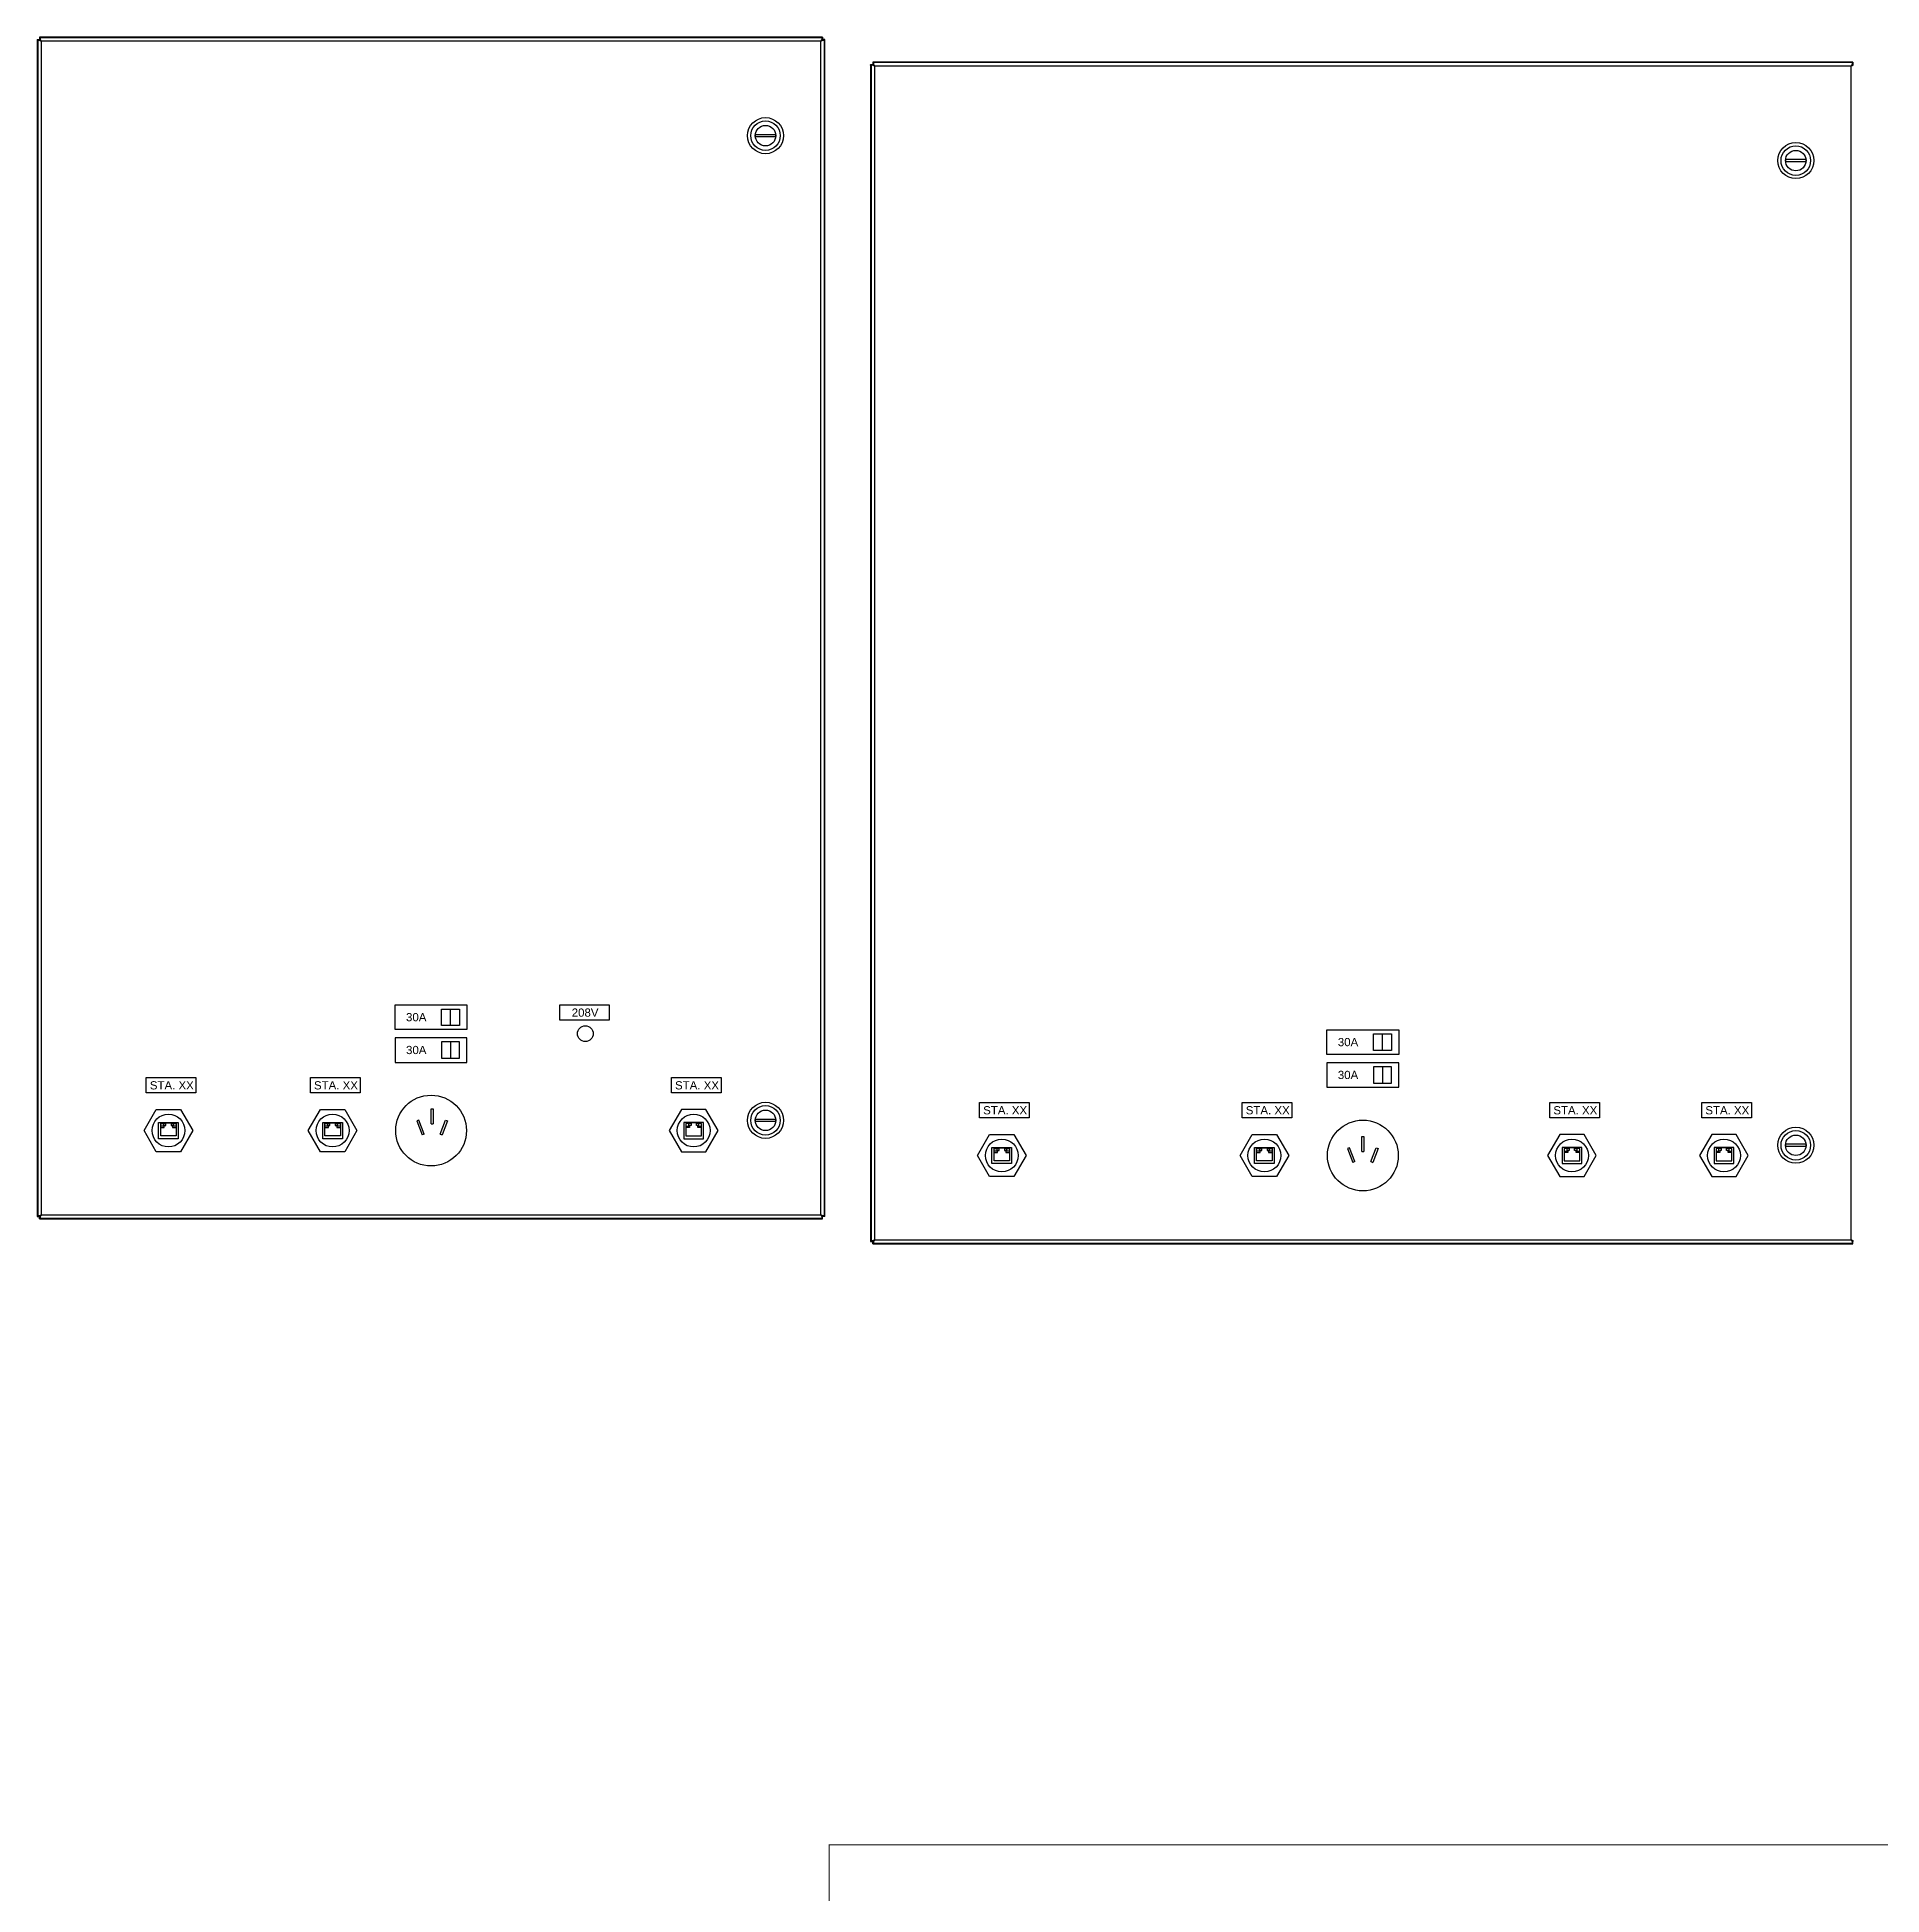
# Model space of a CAD drawing. Header units: inches. Extents: x -228 to 241, y -155 to 115.
# Drawn here: x -227.5 to -171.3, y -7.2 to 49.4 of the extents above; entities that cross this region are included whole.
import ezdxf
from ezdxf.enums import TextEntityAlignment as Align

# ---------------------------------------------------------------- set-up
doc = ezdxf.new("R2010")
doc.units = ezdxf.units.IN
doc.header["$MEASUREMENT"] = 0
for name, color, linetype in [('BORDER', 3, 'Continuous'), ('DIM', 1, 'Continuous'), ('ELECTRICAL DEVICES', 30, 'Continuous'), ('PANEL', 150, 'Continuous'), ('TXT', 4, 'Continuous'), ('WOODHEAD ENSP1F5', 81, 'Continuous')]:
    doc.layers.add(name, color=color, linetype=linetype)
doc.styles.add('COMPLEX', font='COMPLEX')
doc.styles.add('Notes', font='arial.ttf', dxfattribs={"height": 0.125})
doc.styles.get("Standard").update_dxf_attribs({"font": 'arial.ttf'})

# ---------------------------------------------------------------- blocks, each defined once
blk = doc.blocks.new('GE_Logo')
at = {"layer": 'BORDER', "linetype": 'Continuous'}
for p, q in [((-0.017, 0.078), (-0.017, 0.078)), ((-0.005, 0.023), (-0.005, 0.023)), ((0.045, 0.051), (0.045, 0.053)), ((0.045, 0.045), (0.045, 0.045)), ((0.07, 0.095), (0.07, 0.095)), ((0.072, 0.047), (0.072, 0.047)), ((0.075, 0.088), (0.076, 0.09)), ((0.095, 0.041), (0.095, 0.041)), ((0.018, -0.014), (0.018, -0.013)), ((0.026, -0.013), (0.028, -0.009))]:
    blk.add_line(p, q, dxfattribs=at)
for radius in [0.103, 0.0925]:
    blk.add_circle((0.055, 0.031), radius, dxfattribs=at)
for centre, radius, start, end in [((0.017, -0.008), 0.0384, 126.4152, 182.3457), ((-0.018, 0.078), 0.00167, 54.2025, 153.9175), ((0.01, 0.077), 0.0296, 175.8986, 258.1278), ((-0.018, 0.079), 0.00185, 161.4208, 173.7745), ((-0.018, 0.078), 0.00185, 359.104, 46.9518), ((-0.018, 0.078), 0.00185, 46.9831, 47.033), ((-0.018, 0.078), 0.00185, 47.1878, 47.1884), ((-0.002, 0.078), 0.0148, 180.1798, 203.6073), ((0.009, 0.08), 0.0259, 197.4375, 264.0005), ((0.005, -0.007), 0.0198, 155.2385, 210.7757), ((0.013, -0.007), 0.0277, 114.1868, 162.7157), ((0.011, -0.006), 0.0333, 105.0609, 119.8387), ((-0.077, 0.29), 0.284, 286.2392, 289.0368), ((-0.029, 0.153), 0.131, 284.142, 300.0403), ((0.041, 0.068), 0.037, 125.3229, 201.2541), ((0.006, 0.081), 0.0333, 267.4189, 277.3722), ((0.006, 0.081), 0.0333, 266.3006, 267.0263), ((0.006, 0.077), 0.0296, 266.1587, 266.2131), ((0.041, 0.068), 0.037, 212.3618, 223.8297), ((0.043, 0.067), 0.0315, 130.1066, 201.0408), ((0.001, 0.083), 0.0296, 294.1355, 12.6644), ((0.019, 0.048), 0.0074, 231.6407, 232.6664), ((0.022, 0.05), 0.0111, 229.7166, 282.5284), ((-0.003, 0.091), 0.0715, 284.7496, 303.0519), ((0.006, 0.081), 0.0333, 288.9288, 25.3672), ((0.006, 0.081), 0.0333, 288.9134, 288.9164), ((0.022, 0.051), 0.00555, 201.2966, 293.5599), ((-0.088, 0.054), 0.126, 327.5933, 349.4998), ((0.026, 0.085), 0.0148, 61.1952, 116.0543), ((0.025, 0.088), 0.0111, 120.4413, 121.1637), ((0.026, 0.087), 0.00555, 31.1144, 121.8942), ((0.009, 0.088), 0.0444, 290.0784, 295.3092), ((0.002, 0.095), 0.0592, 291.736, 306.2578), ((0.02, 0.069), 0.0222, 290.7068, 318.3232), ((-0.088, 0.057), 0.133, 330.2544, 350.7619), ((0.026, 0.089), 0.0111, 33.4012, 50.6769), ((0.051, 0.051), 0.0148, 110.7974, 168.6988), ((-0.007, 0.05), 0.0444, 346.8295, 356.057), ((-0.003, 0.091), 0.0715, 303.2358, 303.2439), ((-0.035, 0.156), 0.144, 303.069, 314.1387), ((0.046, 0.059), 0.00555, 91.1634, 99.1221), ((0.035, 0.064), 0.0148, 314.1921, 348.4615), ((-0.029, 0.153), 0.131, 304.621, 314.7998), ((-0.088, 0.057), 0.133, 355.0688, 357.5733), ((-0.088, 0.057), 0.133, 355.0516944634672, 355.0517472074151), ((0.046, 0.061), 0.0037, 5.0426, 83.4158), ((0.044, 0.061), 0.00555, 356.3808, 359.6419), ((0.089, 0.011), 0.0407, 116.0484, 258.2768), ((0.091, 0.011), 0.0333, 108.007, 237.0381), ((0.106, 0.069), 0.0444, 142.8794, 191.8193), ((0.019, 0.1), 0.0666, 314.7382, 315.8124), ((0.1, 0.076), 0.0407, 213.3633, 225.0117), ((0.101, 0.07), 0.0315, 144.8342, 184.97), ((0.032, 0.108), 0.0555, 312.958, 333.1931), ((0.079, 0.089), 0.0109, 348.8459, 142.6698), ((0.08, 0.09), 0.0111, 151.3852, 152.1303), ((0.028, 0.11), 0.0666, 310.8187, 334.7484), ((0.096, 0.076), 0.0296, 213.612, 239.7574), ((0.091, 0.007), 0.0185, 141.4117, 231.4184), ((0.079, 0.088), 0.0037, 69.0155, 139.3089), ((0.079, 0.088), 0.0037, 153.3316, 153.4021), ((0.097, 0.005), 0.0241, 43.0345, 148.1299), ((0.078, 0.088), 0.0037, 54.3726, 60.5273), ((0.091, 0.008), 0.0111, 144.2469, 228.9573), ((0.077, 0.087), 0.00555, 38.9364, 47.8233), ((0.075, 0.087), 0.0074, 327.7967, 28.5928), ((0.077, 0.087), 0.00555, 36.4082, 36.5638), ((0.085, 0.017), 0.0333, 73.1422, 96.4863), ((0.098, 0.083), 0.0444, 246.9175, 254.6902), ((0.096, 0.003), 0.0185, 56.3505, 139.1581), ((0.084, 0.006), 0.00555, 264.2476, 349.8059), ((0.089, 0.062), 0.0222, 263.6714, 265.1954), ((0.093, 0.006), 0.0074, 85.2231, 164.2466), ((0.086, 0.004), 0.0037, 5.7607, 96.9197), ((0.088, 0.062), 0.0222, 266.4066, 287.1828), ((0.068, 0.09), 0.0222, 339.106, 351.9371), ((0.071, 0.089), 0.0185, 336.9398, 337.8204), ((0.089, 0.003), 0.0111, 333.5132, 68.3887), ((0.094, 0.045), 0.00401, 282.7253, 84), ((0.09, 0.003), 0.0222, 319.626, 43.6888), ((0.084, 0.004), 0.0352, 324.0508, 26.3225), ((-0.003, -0.011), 0.0185, 176.7855, 265.6989), ((0, -0.006), 0.0167, 221.2499, 235.3206), ((0, 0), 0.0222, 245.2071, 297.1841), ((-0.003, 0.004), 0.0333, 267.8739, 328.4069), ((0.001, 0), 0.0222, 295.4989, 321.1148), ((0.001, 0), 0.0222, 322.8841, 323.0517), ((0.086, 0.009), 0.0296, 243.4439, 315.6294), ((0.087, 0.006), 0.0148, 241.0922, 327.2639), ((0.083, 0.014), 0.0426, 266.2008, 314.2321)]:
    blk.add_arc(centre, radius, start, end, dxfattribs=at)
at = {"layer": 'BORDER'}
blk.add_arc((0.078, 0.008), 0.037, 274.4657, 274.8052, dxfattribs=at)
at = {"layer": 'BORDER', "linetype": 'Continuous'}
blk.add_point((0.036, 0.032), dxfattribs=at)
blk = doc.blocks.new('B-BORDER')
at = {"layer": 'BORDER'}
for p, q in [((34, 0.973), (28.487, 0.973)), ((28.487, 0.973), (28.487, 0.649)), ((28.649, 0.973), (28.649, 0.811)), ((29.003, 0.811), (29.003, 0.973)), ((33.506, 0.811), (33.506, 0.973)), ((34, 0.811), (28.487, 0.811)), ((34, 0.649), (28.487, 0.649)), ((28.487, 0.649), (28.487, 0)), ((29.627, 0.649), (29.627, 0.324)), ((30.768, 0.649), (30.768, 0.324)), ((30.768, 0.486), (28.487, 0.486)), ((34, 0.324), (28.487, 0.324)), ((32.03, 0.324), (32.03, 0)), ((33.564, 0.324), (33.564, 0))]:
    blk.add_line(p, q, dxfattribs=at)
at = {"layer": 'BORDER', "const_width": 0.01}
blk.add_lwpolyline([(34, 0), (34, 10), (18, 10), (18, 0), (34, 0)], dxfattribs=at)
at = {"layer": 'BORDER'}
blk.add_point((34, 10), dxfattribs=at)
at = {"layer": 'BORDER', "xscale": 1.297174118731785, "yscale": 1.297174118731785, "zscale": 1.297174118731785}
blk.add_blockref('GE_Logo', (32.142, 0.126), dxfattribs=at)
at = {"layer": 'BORDER'}
for s, height, p in [('REV', 0.05, (28.568, 0.892)), ('BY', 0.05, (28.826, 0.892)), ('DESCRIPTION', 0.05, (31.254, 0.892)), ('DATE', 0.05, (33.753, 0.892)), ('REVISIONS', 0.075, (31.244, 0.73))]:
    blk.add_text(s, height=height, dxfattribs=at).set_placement(p, align=Align.MIDDLE_CENTER)
for s, height, p in [('CHECKED BY:', 0.04864, (28.739, 0.415)), ('DRAWN BY:', 0.0486, (28.705, 0.583)), ('SHEET:', 0.0486, (29.755, 0.583)), ('DATE:', 0.0486, (29.738, 0.415)), ('TITLE', 0.0486, (30.872, 0.569)), ('REV:', 0.0486, (33.669, 0.245))]:
    blk.add_text(s, height=height, dxfattribs=at).set_placement(p, align=Align.CENTER)
blk.add_text('CAD FILE NAME:', height=0.04864, dxfattribs=at).set_placement((28.505, 0.246))
at = {"layer": 'BORDER', "style": 'COMPLEX'}
blk.add_text('GE APPLIANCES', height=0.08891, dxfattribs=at).set_placement((32.94, 0.165), align=Align.MIDDLE)
at = {"layer": 'TXT'}
for tag, height, p in [('CHECKED_BY', 0.075, (29.271, 0.41)), ('DRAWN_BY', 0.075, (29.271, 0.558)), ('SHEET', 0.075, (30.472, 0.558)), ('DATE', 0.075, (30.472, 0.41)), ('DWG_TITLE', 0.075, (32.384, 0.486)), ('REV', 0.125, (33.782, 0.108))]:
    blk.add_attdef(tag, text='', height=height, dxfattribs=at).set_placement(p, align=Align.MIDDLE_CENTER)
blk.add_attdef('FILENAME', (28.526, 0.086), '', height=0.075, dxfattribs=at)
blk = doc.blocks.new('A$C7F536ECD')
at = {"layer": 'ELECTRICAL DEVICES'}
for p, q in [((0.625, 0.594), (0.125, 0.594)), ((1.125, 0.594), (1.625, 0.594))]:
    blk.add_line(p, q, dxfattribs=at)
for points in [[(0.75, -1.094), (0, -1.094), (0, 1.094), (0.75, 1.094)], [(0.625, 0.319), (0.125, 0.319), (0.125, 0.868), (0.625, 0.868)], [(1, -1.094), (1.75, -1.094), (1.75, 1.094), (1, 1.094)], [(1.125, 0.319), (1.625, 0.319), (1.625, 0.868), (1.125, 0.868)]]:
    blk.add_lwpolyline(points, close=True, dxfattribs=at)

msp = doc.modelspace()

# ---------------------------------------------------------------- linework, layer by layer
at = {"layer": 'ELECTRICAL DEVICES'}
for p, q in [((-186.561847, 18.498426), (-186.561847, 18.998426)), ((-186.561847, 17.998426), (-186.561847, 17.498426)), ((-215.542459, 16.260027), (-215.542459, 16.715285)), ((-215.542459, 16.715285), (-215.480095, 16.715285)), ((-215.480095, 16.715285), (-215.480095, 16.260027)), ((-215.918988, 16.37428), (-215.977218, 16.351951)), ((-215.977218, 16.351951), (-215.814216, 15.926874)), ((-215.755986, 15.949203), (-215.918988, 16.37428)), ((-215.755986, 15.949203), (-215.814216, 15.926874)), ((-215.542459, 16.260027), (-215.480095, 16.260027)), ((-215.266568, 15.949203), (-215.103566, 16.37428)), ((-215.266568, 15.949203), (-215.208338, 15.926874)), ((-215.045336, 16.351951), (-215.208338, 15.926874)), ((-215.103566, 16.37428), (-215.045336, 16.351951)), ((-187.186779, 15.419841), (-187.186779, 15.875099)), ((-187.186779, 15.875099), (-187.124415, 15.875099)), ((-187.124415, 15.875099), (-187.124415, 15.419841)), ((-187.563309, 15.534094), (-187.621538, 15.511765)), ((-187.621538, 15.511765), (-187.458536, 15.086689)), ((-187.400307, 15.109018), (-187.563309, 15.534094)), ((-187.186779, 15.419841), (-187.124415, 15.419841)), ((-186.910888, 15.109018), (-186.747886, 15.534094)), ((-186.689656, 15.511765), (-186.852658, 15.086689)), ((-186.747886, 15.534094), (-186.689656, 15.511765)), ((-187.400307, 15.109018), (-187.458536, 15.086689)), ((-186.910888, 15.109018), (-186.852658, 15.086689))]:
    msp.add_line(p, q, dxfattribs=at)
for points in [[(-211.624877, 19.885449), (-210.112411, 19.885449), (-210.112411, 19.417576), (-211.624877, 19.417576)], [(-188.249347, 18.373426), (-188.249347, 19.123426), (-186.061847, 19.123426), (-186.061847, 18.373426)], [(-186.836288, 18.498426), (-186.836288, 18.998426), (-186.287407, 18.998426), (-186.287407, 18.498426)], [(-188.249347, 18.123426), (-188.249347, 17.373426), (-186.061847, 17.373426), (-186.061847, 18.123426)], [(-224.217803, 17.66952), (-222.705336, 17.66952), (-222.705336, 17.201646), (-224.217803, 17.201646)], [(-219.217803, 17.66952), (-217.705336, 17.66952), (-217.705336, 17.201646), (-219.217803, 17.201646)], [(-208.217803, 17.66952), (-206.705336, 17.66952), (-206.705336, 17.201646), (-208.217803, 17.201646)], [(-186.836288, 17.998426), (-186.836288, 17.498426), (-186.287407, 17.498426), (-186.287407, 17.998426)], [(-198.830941, 16.909822), (-197.318475, 16.909822), (-197.318475, 16.441949), (-198.830941, 16.441949)], [(-190.830941, 16.909822), (-189.318475, 16.909822), (-189.318475, 16.441949), (-190.830941, 16.441949)], [(-181.461029, 16.909822), (-179.948563, 16.909822), (-179.948563, 16.441949), (-181.461029, 16.441949)], [(-176.830941, 16.909822), (-175.318475, 16.909822), (-175.318475, 16.441949), (-176.830941, 16.441949)]]:
    msp.add_lwpolyline(points, close=True, dxfattribs=at)
for centre, radius in [((-210.841952, 19.008662), 0.23973), ((-215.542459, 16.054998), 1.078125), ((-187.155597, 15.295301), 1.078125)]:
    msp.add_circle(centre, radius, dxfattribs=at)
at = {"layer": 'PANEL'}
for p, q in [((-227.542959, 49.294916), (-227.47096, 49.294916)), ((-227.542959, 49.294916), (-227.542959, 49.280087)), ((-227.542959, 49.280087), (-227.542959, 13.453968)), ((-227.542959, 49.280087), (-227.47096, 49.280087)), ((-227.526959, 49.278948), (-227.526959, 13.454105)), ((-227.481715, 49.278948), (-227.526959, 49.278948)), ((-227.455071, 49.278948), (-227.481715, 49.278948)), ((-227.47096, 49.280087), (-227.47096, 49.294916)), ((-227.470848, 49.367027), (-227.470848, 49.295028)), ((-227.456019, 49.367027), (-227.470848, 49.367027)), ((-227.470848, 49.295028), (-227.456019, 49.295028)), ((-227.456019, 49.295028), (-227.456019, 49.367027)), ((-203.629899, 49.367027), (-227.456019, 49.367027)), ((-227.45488, 49.351028), (-227.45488, 49.305785)), ((-203.630038, 49.351028), (-227.45488, 49.351028)), ((-227.45488, 49.305785), (-227.45488, 49.279138)), ((-227.419149, 49.243027), (-227.419369, 49.243248)), ((-227.419179, 49.243438), (-227.418959, 49.243217)), ((-227.419149, 49.243027), (-227.418959, 49.243027)), ((-227.418959, 49.243217), (-227.418959, 49.243027)), ((-227.418959, 49.243027), (-227.418959, 13.490026)), ((-203.665959, 49.243027), (-227.418959, 49.243027)), ((-203.665959, 49.243217), (-203.665738, 49.243438)), ((-203.665959, 49.243027), (-203.665959, 49.243217)), ((-203.665959, 13.490026), (-203.665959, 49.243027)), ((-203.665959, 49.243027), (-203.665769, 49.243027)), ((-203.665548, 49.243248), (-203.665769, 49.243027)), ((-203.650959, 49.259028), (-203.647511, 49.261285)), ((-203.630038, 49.305785), (-203.630038, 49.351028)), ((-203.630038, 49.279138), (-203.630038, 49.305785)), ((-203.629899, 49.367027), (-203.629899, 49.295028)), ((-203.615069, 49.367027), (-203.629899, 49.367027)), ((-203.629899, 49.295028), (-203.615069, 49.295028)), ((-203.603203, 49.278948), (-203.629847, 49.278948)), ((-203.615069, 49.367027), (-203.615069, 49.295028)), ((-203.542958, 49.294916), (-203.614958, 49.294916)), ((-203.614958, 49.294916), (-203.614958, 49.280087)), ((-203.614958, 49.280087), (-203.542958, 49.280087)), ((-203.557958, 49.278948), (-203.603203, 49.278948)), ((-203.557958, 13.454105), (-203.557958, 49.278948)), ((-203.542958, 49.280087), (-203.542958, 49.294916)), ((-203.542958, 13.453968), (-203.542958, 49.280087)), ((-202.156097, 48.535219), (-202.084098, 48.535219)), ((-202.156097, 48.535219), (-202.156097, 48.520389)), ((-202.156097, 48.520389), (-202.156097, 12.694271)), ((-202.156097, 48.520389), (-202.084098, 48.520389)), ((-202.140097, 48.519251), (-202.140097, 12.694408)), ((-202.094854, 48.519251), (-202.140097, 48.519251)), ((-202.068209, 48.519251), (-202.094854, 48.519251)), ((-202.084098, 48.520389), (-202.084098, 48.535219)), ((-202.083986, 48.60733), (-202.083986, 48.53533)), ((-202.069157, 48.60733), (-202.083986, 48.60733)), ((-202.083986, 48.53533), (-202.069157, 48.53533)), ((-202.069157, 48.53533), (-202.069157, 48.60733)), ((-172.243037, 48.60733), (-202.069157, 48.60733)), ((-202.068019, 48.591331), (-202.068019, 48.546087)), ((-172.243176, 48.591331), (-202.068019, 48.591331)), ((-202.068019, 48.546087), (-202.068019, 48.519441)), ((-202.032288, 48.48333), (-202.032507, 48.483551)), ((-202.032317, 48.483741), (-202.032097, 48.48352)), ((-202.032288, 48.48333), (-202.032097, 48.48333)), ((-202.032097, 48.48352), (-202.032097, 48.48333)), ((-202.032097, 48.48333), (-202.032097, 12.730329)), ((-172.279097, 48.48333), (-202.032097, 48.48333)), ((-172.279097, 48.48352), (-172.278876, 48.483741)), ((-172.279097, 48.48333), (-172.279097, 48.48352)), ((-172.279097, 12.730329), (-172.279097, 48.48333)), ((-172.279097, 48.48333), (-172.278907, 48.48333)), ((-172.278686, 48.483551), (-172.278907, 48.48333)), ((-172.264097, 48.49933), (-172.260649, 48.501588)), ((-172.243176, 48.546087), (-172.243176, 48.591331)), ((-172.243176, 48.519441), (-172.243176, 48.546087)), ((-172.243037, 48.60733), (-172.243037, 48.53533)), ((-172.228208, 48.60733), (-172.243037, 48.60733)), ((-172.243037, 48.53533), (-172.228208, 48.53533)), ((-172.216341, 48.519251), (-172.242986, 48.519251)), ((-172.228208, 48.60733), (-172.228208, 48.53533)), ((-172.228096, 48.535219), (-172.228096, 48.520389)), ((-205.043035, 46.396028), (-205.664883, 46.396028)), ((-205.664883, 46.336028), (-205.043035, 46.336028)), ((-173.656173, 45.63633), (-174.278021, 45.63633)), ((-174.278021, 45.57633), (-173.656173, 45.57633)), ((-205.043035, 16.397027), (-205.664883, 16.397027)), ((-205.664883, 16.337027), (-205.043035, 16.337027)), ((-173.656173, 15.63733), (-174.278021, 15.63733)), ((-174.278021, 15.57733), (-173.656173, 15.57733)), ((-227.47096, 13.453968), (-227.542959, 13.453968)), ((-227.542959, 13.453968), (-227.542959, 13.439138)), ((-227.542959, 13.439138), (-227.47096, 13.439138)), ((-227.526959, 13.454105), (-227.481715, 13.454105)), ((-227.481715, 13.454105), (-227.455071, 13.454105)), ((-227.47096, 13.439138), (-227.47096, 13.453968)), ((-227.470848, 13.367027), (-227.470848, 13.439027)), ((-227.456019, 13.439027), (-227.470848, 13.439027)), ((-227.470848, 13.367027), (-227.456019, 13.367027)), ((-227.456019, 13.367027), (-227.456019, 13.439027)), ((-227.456019, 13.367027), (-203.629899, 13.367027)), ((-227.45488, 13.453915), (-227.45488, 13.42727)), ((-227.45488, 13.42727), (-227.45488, 13.382027)), ((-227.45488, 13.382027), (-203.630038, 13.382027)), ((-227.43714, 13.471656), (-227.434959, 13.475027)), ((-227.419369, 13.489807), (-227.419149, 13.490026)), ((-227.418959, 13.489836), (-227.419179, 13.489617)), ((-227.418959, 13.490026), (-227.419149, 13.490026)), ((-227.418959, 13.490026), (-227.418959, 13.489836)), ((-227.418959, 13.490026), (-203.665959, 13.490026)), ((-203.665959, 13.489836), (-203.665959, 13.490026)), ((-203.665769, 13.490026), (-203.665959, 13.490026)), ((-203.665738, 13.489617), (-203.665959, 13.489836)), ((-203.665769, 13.490026), (-203.665548, 13.489807)), ((-203.630038, 13.42727), (-203.630038, 13.453915)), ((-203.630038, 13.382027), (-203.630038, 13.42727)), ((-203.629899, 13.439027), (-203.629899, 13.367027)), ((-203.615069, 13.439027), (-203.629899, 13.439027)), ((-203.629899, 13.367027), (-203.615069, 13.367027)), ((-203.629847, 13.454105), (-203.603203, 13.454105)), ((-203.615069, 13.367027), (-203.615069, 13.439027)), ((-203.542958, 13.453968), (-203.614958, 13.453968)), ((-203.614958, 13.453968), (-203.614958, 13.439138)), ((-203.542958, 13.439138), (-203.614958, 13.439138)), ((-203.603203, 13.454105), (-203.557958, 13.454105)), ((-203.542958, 13.439138), (-203.542958, 13.453968)), ((-202.084098, 12.694271), (-202.156097, 12.694271)), ((-202.156097, 12.694271), (-202.156097, 12.679441)), ((-202.156097, 12.679441), (-202.084098, 12.679441)), ((-202.140097, 12.694408), (-202.094854, 12.694408)), ((-202.094854, 12.694408), (-202.068209, 12.694408)), ((-202.084098, 12.679441), (-202.084098, 12.694271)), ((-202.083986, 12.60733), (-202.083986, 12.679329)), ((-202.069157, 12.679329), (-202.083986, 12.679329)), ((-202.083986, 12.60733), (-202.069157, 12.60733)), ((-202.069157, 12.60733), (-202.069157, 12.679329)), ((-202.069157, 12.60733), (-172.243037, 12.60733)), ((-202.068019, 12.694218), (-202.068019, 12.667573)), ((-202.068019, 12.667573), (-202.068019, 12.62233)), ((-202.068019, 12.62233), (-172.243176, 12.62233)), ((-202.050278, 12.711958), (-202.048097, 12.715329)), ((-202.032507, 12.73011), (-202.032288, 12.730329)), ((-202.032097, 12.730139), (-202.032317, 12.72992)), ((-202.032097, 12.730329), (-202.032288, 12.730329)), ((-202.032097, 12.730329), (-202.032097, 12.730139)), ((-202.032097, 12.730329), (-172.279097, 12.730329)), ((-172.279097, 12.730139), (-172.279097, 12.730329)), ((-172.278907, 12.730329), (-172.279097, 12.730329)), ((-172.278876, 12.72992), (-172.279097, 12.730139)), ((-172.278907, 12.730329), (-172.278686, 12.73011)), ((-172.243176, 12.667573), (-172.243176, 12.694218)), ((-172.243176, 12.62233), (-172.243176, 12.667573)), ((-172.243037, 12.679329), (-172.243037, 12.60733)), ((-172.228208, 12.679329), (-172.243037, 12.679329)), ((-172.243037, 12.60733), (-172.228208, 12.60733)), ((-172.242986, 12.694408), (-172.216341, 12.694408)), ((-172.228208, 12.60733), (-172.228208, 12.679329)), ((-172.228096, 12.694271), (-172.228096, 12.679441))]:
    msp.add_line(p, q, dxfattribs=at)
for centre, radius in [((-205.353959, 46.366027), 0.55), ((-205.353959, 46.366027), 0.45), ((-205.353959, 46.366027), 0.3125), ((-173.967097, 45.60633), 0.55), ((-173.967097, 45.60633), 0.45), ((-173.967097, 45.60633), 0.3125), ((-205.353959, 16.367027), 0.55), ((-205.353959, 16.367027), 0.45), ((-205.353959, 16.367027), 0.3125), ((-173.967097, 15.60733), 0.55), ((-173.967097, 15.60733), 0.45), ((-173.967097, 15.60733), 0.3125)]:
    msp.add_circle(centre, radius, dxfattribs=at)
for centre, start, end in [((-205.353959, 46.366027), 174.4887833, 185.5112167), ((-205.353959, 46.366027), 354.4887833, 5.5112167), ((-173.967097, 45.60633), 174.4887833, 185.5112167), ((-173.967097, 45.60633), 354.4887833, 5.5112167), ((-205.353959, 16.367027), 174.4887833, 185.5112167), ((-205.353959, 16.367027), 354.4887833, 5.5112167), ((-173.967097, 15.60733), 174.4887833, 185.5112167), ((-173.967097, 15.60733), 354.4887833, 5.5112167)]:
    msp.add_arc(centre, 0.312368, start, end, dxfattribs=at)
for points, knots in [([(-227.526959, 49.267965), (-227.527292, 49.268098), (-227.535777, 49.271488), (-227.541202, 49.27543), (-227.542509, 49.278895), (-227.542959, 49.280087)], [0, 0, 0, 0, 0.026161402, 0.664978604, 1, 1, 1, 1]), ([(-227.419369, 49.243248), (-227.426155, 49.246893), (-227.439724, 49.254183), (-227.461237, 49.266078), (-227.474378, 49.274337), (-227.481715, 49.278948)], [0, 0, 0, 0, 0.30642666, 0.612745307, 1, 1, 1, 1]), ([(-227.47096, 49.294916), (-227.470457, 49.291628), (-227.469642, 49.286303), (-227.464125, 49.280983), (-227.462014, 49.278948)], [0, 0, 0, 0, 0.617418718, 1, 1, 1, 1]), ([(-227.45488, 49.286373), (-227.457623, 49.288956), (-227.46295, 49.293974), (-227.468268, 49.294683), (-227.470848, 49.295028)], [0, 0, 0, 0, 0.514727949, 1, 1, 1, 1]), ([(-227.456019, 49.367027), (-227.453868, 49.36634), (-227.45083, 49.36537), (-227.446769, 49.356399), (-227.445582, 49.353777)], [0, 0, 0, 0, 0.707770379, 1, 1, 1, 1]), ([(-227.455071, 49.278948), (-227.451196, 49.275074), (-227.44158, 49.265458), (-227.430774, 49.254651), (-227.423658, 49.247536), (-227.422042, 49.245919), (-227.421106, 49.244986), (-227.420905, 49.244783), (-227.42082, 49.244698)], [0, 0, 0, 0, 0.328599046, 0.815595087, 0.881310139, 0.924681137, 0.968401398, 1, 1, 1, 1]), ([(-227.45488, 49.305785), (-227.451235, 49.300037), (-227.443945, 49.288543), (-227.432048, 49.267392), (-227.42379, 49.252021), (-227.419179, 49.243438)], [0, 0, 0, 0, 0.3064259275, 0.6127477556, 1, 1, 1, 1]), ([(-203.665738, 49.243438), (-203.662093, 49.250224), (-203.654803, 49.263793), (-203.642908, 49.285307), (-203.634649, 49.298447), (-203.630038, 49.305785)], [0, 0, 0, 0, 0.30642666, 0.612745307, 1, 1, 1, 1]), ([(-203.603203, 49.278948), (-203.60895, 49.275303), (-203.620443, 49.268012), (-203.641595, 49.256118), (-203.656966, 49.247859), (-203.665548, 49.243248)], [0, 0, 0, 0, 0.306420165, 0.612753655, 1, 1, 1, 1]), ([(-203.630038, 49.279138), (-203.633912, 49.275264), (-203.643528, 49.265649), (-203.654335, 49.254841), (-203.66145, 49.247726), (-203.663067, 49.246109), (-203.66401, 49.245168), (-203.664213, 49.244963), (-203.664301, 49.244875)], [0, 0, 0, 0, 0.32818657, 0.814571307, 0.88020387, 0.923520426, 0.967185807, 1, 1, 1, 1]), ([(-203.642021, 49.351028), (-203.641888, 49.351362), (-203.638507, 49.359847), (-203.634553, 49.36527), (-203.63109, 49.366577), (-203.629899, 49.367027)], [0, 0, 0, 0, 0.026156662, 0.664976086, 1, 1, 1, 1]), ([(-203.615069, 49.295028), (-203.618358, 49.294564), (-203.623349, 49.293861), (-203.628336, 49.288751), (-203.630038, 49.287007)], [0, 0, 0, 0, 0.6586896775, 1, 1, 1, 1]), ([(-203.623612, 49.278948), (-203.62103, 49.281691), (-203.616014, 49.287019), (-203.615303, 49.292336), (-203.614958, 49.294916)], [0, 0, 0, 0, 0.514738029, 1, 1, 1, 1]), ([(-203.542958, 49.280087), (-203.543734, 49.277925), (-203.544908, 49.274655), (-203.554652, 49.270286), (-203.557958, 49.268804)], [0, 0, 0, 0, 0.660726688, 1, 1, 1, 1]), ([(-202.140097, 48.508268), (-202.140431, 48.508401), (-202.148915, 48.511791), (-202.15434, 48.515733), (-202.155648, 48.519197), (-202.156097, 48.520389)], [0, 0, 0, 0, 0.026161402, 0.664978604, 1, 1, 1, 1]), ([(-202.032507, 48.483551), (-202.039293, 48.487196), (-202.052862, 48.494486), (-202.074376, 48.506381), (-202.087517, 48.51464), (-202.094854, 48.519251)], [0, 0, 0, 0, 0.30642666, 0.612745307, 1, 1, 1, 1]), ([(-202.084098, 48.535219), (-202.083595, 48.531931), (-202.08278, 48.526605), (-202.077263, 48.521286), (-202.075152, 48.519251)], [0, 0, 0, 0, 0.617418718, 1, 1, 1, 1]), ([(-202.068019, 48.526676), (-202.070761, 48.529259), (-202.076088, 48.534277), (-202.081406, 48.534986), (-202.083986, 48.53533)], [0, 0, 0, 0, 0.514727949, 1, 1, 1, 1]), ([(-202.069157, 48.60733), (-202.067006, 48.606643), (-202.063968, 48.605673), (-202.059907, 48.596701), (-202.05872, 48.59408)], [0, 0, 0, 0, 0.707770379, 1, 1, 1, 1]), ([(-202.068209, 48.519251), (-202.064335, 48.515377), (-202.054719, 48.505761), (-202.043912, 48.494954), (-202.036796, 48.487838), (-202.03518, 48.486222), (-202.034244, 48.485289), (-202.034043, 48.485086), (-202.033958, 48.485001)], [0, 0, 0, 0, 0.328599046, 0.815595087, 0.881310139, 0.924681137, 0.968401398, 1, 1, 1, 1]), ([(-202.068019, 48.546087), (-202.064373, 48.540339), (-202.057083, 48.528846), (-202.045187, 48.507695), (-202.036928, 48.492323), (-202.032317, 48.483741)], [0, 0, 0, 0, 0.3064259275, 0.6127477556, 1, 1, 1, 1]), ([(-172.278876, 48.483741), (-172.275231, 48.490527), (-172.267941, 48.504096), (-172.256046, 48.525609), (-172.247787, 48.53875), (-172.243176, 48.546087)], [0, 0, 0, 0, 0.30642666, 0.612745307, 1, 1, 1, 1]), ([(-172.216341, 48.519251), (-172.222088, 48.515605), (-172.233581, 48.508315), (-172.254733, 48.496421), (-172.270104, 48.488162), (-172.278686, 48.483551)], [0, 0, 0, 0, 0.306420165, 0.612753655, 1, 1, 1, 1]), ([(-172.243176, 48.519441), (-172.24705, 48.515567), (-172.256666, 48.505951), (-172.267473, 48.495143), (-172.274589, 48.488029), (-172.276205, 48.486412), (-172.277148, 48.485471), (-172.277352, 48.485266), (-172.277439, 48.485178)], [0, 0, 0, 0, 0.32818657, 0.814571307, 0.88020387, 0.923520426, 0.967185807, 1, 1, 1, 1]), ([(-172.255159, 48.591331), (-172.255026, 48.591664), (-172.251645, 48.60015), (-172.247691, 48.605572), (-172.244229, 48.60688), (-172.243037, 48.60733)], [0, 0, 0, 0, 0.026156662, 0.664976086, 1, 1, 1, 1]), ([(-172.228208, 48.53533), (-172.231496, 48.534867), (-172.236488, 48.534164), (-172.241474, 48.529054), (-172.243176, 48.527309)], [0, 0, 0, 0, 0.6586896775, 1, 1, 1, 1]), ([(-172.236751, 48.519251), (-172.234168, 48.521994), (-172.229152, 48.527322), (-172.228441, 48.532639), (-172.228096, 48.535219)], [0, 0, 0, 0, 0.514738029, 1, 1, 1, 1]), ([(-227.542959, 13.453968), (-227.542138, 13.456135), (-227.540848, 13.459539), (-227.530661, 13.464083), (-227.526959, 13.465735)], [0, 0, 0, 0, 0.636540518, 1, 1, 1, 1]), ([(-227.481715, 13.454105), (-227.475968, 13.457751), (-227.464474, 13.465042), (-227.443323, 13.476937), (-227.427951, 13.485196), (-227.419369, 13.489807)], [0, 0, 0, 0, 0.30643329, 0.612747755, 1, 1, 1, 1]), ([(-227.463108, 13.454105), (-227.465355, 13.451696), (-227.470015, 13.446702), (-227.470637, 13.441718), (-227.47096, 13.439138)], [0, 0, 0, 0, 0.48233685, 1, 1, 1, 1]), ([(-227.470848, 13.439027), (-227.46756, 13.43953), (-227.462235, 13.440345), (-227.456915, 13.445862), (-227.45488, 13.447972)], [0, 0, 0, 0, 0.617418718, 1, 1, 1, 1]), ([(-227.444299, 13.382027), (-227.447131, 13.376572), (-227.451447, 13.368255), (-227.454848, 13.367342), (-227.456019, 13.367027)], [0, 0, 0, 0, 0.655865344, 1, 1, 1, 1]), ([(-227.419179, 13.489617), (-227.422825, 13.482831), (-227.430116, 13.469262), (-227.44201, 13.447748), (-227.450269, 13.434607), (-227.45488, 13.42727)], [0, 0, 0, 0, 0.306431766, 0.612748158, 1, 1, 1, 1]), ([(-227.45488, 13.453915), (-227.451006, 13.457789), (-227.44139, 13.467404), (-227.430586, 13.478217), (-227.423467, 13.485327), (-227.421852, 13.486946), (-227.420908, 13.487886), (-227.420705, 13.488092), (-227.420617, 13.488179)], [0, 0, 0, 0, 0.3281820038, 0.8145756609, 0.8801921395, 0.9235214902, 0.9671862637, 1, 1, 1, 1]), ([(-203.630038, 13.42727), (-203.633683, 13.433018), (-203.640973, 13.444512), (-203.652868, 13.465663), (-203.661127, 13.481034), (-203.665738, 13.489617)], [0, 0, 0, 0, 0.306428184, 0.612744904, 1, 1, 1, 1]), ([(-203.665548, 13.489807), (-203.658762, 13.486161), (-203.645193, 13.478871), (-203.623679, 13.466977), (-203.610539, 13.458717), (-203.603203, 13.454105)], [0, 0, 0, 0, 0.306428086, 0.612748158, 1, 1, 1, 1]), ([(-203.629847, 13.454105), (-203.633722, 13.457979), (-203.643338, 13.467594), (-203.654143, 13.478407), (-203.661261, 13.485517), (-203.662877, 13.487136), (-203.663818, 13.488077), (-203.664023, 13.488282), (-203.664111, 13.48837)], [0, 0, 0, 0, 0.328183672, 0.814579802, 0.880196615, 0.923526186, 0.967181665, 1, 1, 1, 1]), ([(-203.629899, 13.367027), (-203.632042, 13.367655), (-203.634942, 13.368505), (-203.638823, 13.37702), (-203.639836, 13.379244)], [0, 0, 0, 0, 0.738848781, 1, 1, 1, 1]), ([(-203.630038, 13.446877), (-203.627629, 13.44463), (-203.622635, 13.43997), (-203.61765, 13.439349), (-203.615069, 13.439027)], [0, 0, 0, 0, 0.482328805, 1, 1, 1, 1]), ([(-203.614958, 13.439138), (-203.615421, 13.442427), (-203.616124, 13.447419), (-203.621235, 13.452404), (-203.62298, 13.454105)], [0, 0, 0, 0, 0.65869081, 1, 1, 1, 1]), ([(-203.557958, 13.465687), (-203.552503, 13.462856), (-203.544186, 13.458539), (-203.543273, 13.455138), (-203.542958, 13.453968)], [0, 0, 0, 0, 0.655865344, 1, 1, 1, 1]), ([(-202.156097, 12.694271), (-202.155276, 12.696437), (-202.153986, 12.699841), (-202.143799, 12.704386), (-202.140097, 12.706038)], [0, 0, 0, 0, 0.636540518, 1, 1, 1, 1]), ([(-202.094854, 12.694408), (-202.089106, 12.698054), (-202.077612, 12.705345), (-202.056461, 12.71724), (-202.04109, 12.725498), (-202.032507, 12.73011)], [0, 0, 0, 0, 0.30643329, 0.612747755, 1, 1, 1, 1]), ([(-202.076246, 12.694408), (-202.078493, 12.691999), (-202.083153, 12.687005), (-202.083776, 12.682021), (-202.084098, 12.679441)], [0, 0, 0, 0, 0.48233685, 1, 1, 1, 1]), ([(-202.083986, 12.679329), (-202.080698, 12.679833), (-202.075373, 12.680647), (-202.070054, 12.686164), (-202.068019, 12.688275)], [0, 0, 0, 0, 0.617418718, 1, 1, 1, 1]), ([(-202.057438, 12.62233), (-202.060269, 12.616875), (-202.064585, 12.608558), (-202.067986, 12.607644), (-202.069157, 12.60733)], [0, 0, 0, 0, 0.655865344, 1, 1, 1, 1]), ([(-202.032317, 12.72992), (-202.035963, 12.723134), (-202.043254, 12.709564), (-202.055149, 12.688051), (-202.063407, 12.67491), (-202.068019, 12.667573)], [0, 0, 0, 0, 0.306431766, 0.612748158, 1, 1, 1, 1]), ([(-202.068019, 12.694218), (-202.064144, 12.698092), (-202.054528, 12.707707), (-202.043724, 12.71852), (-202.036605, 12.72563), (-202.03499, 12.727249), (-202.034047, 12.728189), (-202.033843, 12.728394), (-202.033755, 12.728482)], [0, 0, 0, 0, 0.3281820038, 0.8145756609, 0.8801921395, 0.9235214902, 0.9671862637, 1, 1, 1, 1]), ([(-172.243176, 12.667573), (-172.246821, 12.673321), (-172.254111, 12.684814), (-172.266006, 12.705966), (-172.274265, 12.721337), (-172.278876, 12.72992)], [0, 0, 0, 0, 0.306428184, 0.612744904, 1, 1, 1, 1]), ([(-172.278686, 12.73011), (-172.2719, 12.726464), (-172.258331, 12.719174), (-172.236818, 12.707279), (-172.223677, 12.69902), (-172.216341, 12.694408)], [0, 0, 0, 0, 0.306428086, 0.612748158, 1, 1, 1, 1]), ([(-172.242986, 12.694408), (-172.24686, 12.698282), (-172.256476, 12.707897), (-172.267281, 12.71871), (-172.274399, 12.72582), (-172.276015, 12.727439), (-172.276956, 12.728379), (-172.277161, 12.728584), (-172.277249, 12.728672)], [0, 0, 0, 0, 0.328183672, 0.814579802, 0.880196615, 0.923526186, 0.967181665, 1, 1, 1, 1]), ([(-172.243037, 12.60733), (-172.24518, 12.607958), (-172.248081, 12.608808), (-172.251961, 12.617323), (-172.252974, 12.619546)], [0, 0, 0, 0, 0.738848781, 1, 1, 1, 1]), ([(-172.243176, 12.68718), (-172.240767, 12.684933), (-172.235773, 12.680273), (-172.230788, 12.679651), (-172.228208, 12.679329)], [0, 0, 0, 0, 0.482328805, 1, 1, 1, 1]), ([(-172.228096, 12.679441), (-172.228559, 12.682729), (-172.229262, 12.687721), (-172.234374, 12.692706), (-172.236118, 12.694408)], [0, 0, 0, 0, 0.65869081, 1, 1, 1, 1])]:
    msp.add_open_spline(points, degree=3, knots=knots, dxfattribs=at)
at = {"layer": 'WOODHEAD ENSP1F5'}
for p, q in [((-223.84247, 15.807489), (-223.84247, 16.302507)), ((-223.84247, 16.302507), (-223.242448, 16.302507)), ((-223.778468, 15.897492), (-223.778468, 16.267506)), ((-223.778468, 16.267506), (-223.623712, 16.267506)), ((-223.778468, 16.267506), (-223.693465, 16.267506)), ((-223.778468, 16.187503), (-223.778468, 16.267506)), ((-223.693465, 16.187503), (-223.778468, 16.187503)), ((-223.778468, 16.147502), (-223.669464, 16.147502)), ((-223.30645, 15.897492), (-223.778468, 15.897492)), ((-223.693465, 16.267506), (-223.693465, 16.187503)), ((-223.669464, 16.147502), (-223.669464, 16.212504)), ((-223.669464, 16.212504), (-223.623712, 16.212504)), ((-223.623712, 16.267506), (-223.623712, 16.287507)), ((-223.623712, 16.287507), (-223.461206, 16.287507)), ((-223.623712, 16.212504), (-223.623712, 16.267506)), ((-223.461206, 16.287507), (-223.461206, 16.267506)), ((-223.461206, 16.267506), (-223.461206, 16.212504)), ((-223.461206, 16.267506), (-223.30645, 16.267506)), ((-223.461206, 16.212504), (-223.415454, 16.212504)), ((-223.415454, 16.212504), (-223.415454, 16.147502)), ((-223.415454, 16.147502), (-223.30645, 16.147502)), ((-223.391453, 16.187503), (-223.391453, 16.267506)), ((-223.391453, 16.267506), (-223.30645, 16.267506)), ((-223.30645, 16.187503), (-223.391453, 16.187503)), ((-223.30645, 16.267506), (-223.30645, 15.897492)), ((-223.30645, 16.267506), (-223.30645, 16.187503)), ((-223.242448, 16.302507), (-223.242448, 15.807489)), ((-218.84247, 15.807489), (-218.84247, 16.302507)), ((-218.84247, 16.302507), (-218.242448, 16.302507)), ((-218.778468, 15.897492), (-218.778468, 16.267506)), ((-218.778468, 16.267506), (-218.623712, 16.267506)), ((-218.778468, 16.267506), (-218.693465, 16.267506)), ((-218.778468, 16.187503), (-218.778468, 16.267506)), ((-218.693465, 16.187503), (-218.778468, 16.187503)), ((-218.778468, 16.147502), (-218.669464, 16.147502)), ((-218.30645, 15.897492), (-218.778468, 15.897492)), ((-218.693465, 16.267506), (-218.693465, 16.187503)), ((-218.669464, 16.147502), (-218.669464, 16.212504)), ((-218.669464, 16.212504), (-218.623712, 16.212504)), ((-218.623712, 16.267506), (-218.623712, 16.287507)), ((-218.623712, 16.287507), (-218.461206, 16.287507)), ((-218.623712, 16.212504), (-218.623712, 16.267506)), ((-218.461206, 16.287507), (-218.461206, 16.267506)), ((-218.461206, 16.267506), (-218.461206, 16.212504)), ((-218.461206, 16.267506), (-218.30645, 16.267506)), ((-218.461206, 16.212504), (-218.415454, 16.212504)), ((-218.415454, 16.212504), (-218.415454, 16.147502)), ((-218.415454, 16.147502), (-218.30645, 16.147502)), ((-218.391453, 16.187503), (-218.391453, 16.267506)), ((-218.391453, 16.267506), (-218.30645, 16.267506)), ((-218.30645, 16.187503), (-218.391453, 16.187503)), ((-218.30645, 16.267506), (-218.30645, 15.897492)), ((-218.30645, 16.267506), (-218.30645, 16.187503)), ((-218.242448, 16.302507), (-218.242448, 15.807489)), ((-207.242448, 16.302507), (-207.84247, 16.302507)), ((-207.84247, 16.302507), (-207.84247, 15.807489)), ((-207.623712, 16.267506), (-207.778468, 16.267506)), ((-207.778468, 16.267506), (-207.778468, 15.897492)), ((-207.778468, 16.267506), (-207.778468, 16.187503)), ((-207.693464, 16.267506), (-207.778468, 16.267506)), ((-207.778468, 16.187503), (-207.693464, 16.187503)), ((-207.669464, 16.147502), (-207.778468, 16.147502)), ((-207.778468, 15.897492), (-207.30645, 15.897492)), ((-207.693464, 16.187503), (-207.693464, 16.267506)), ((-207.623712, 16.212504), (-207.669464, 16.212504)), ((-207.669464, 16.212504), (-207.669464, 16.147502)), ((-207.461206, 16.287507), (-207.623712, 16.287507)), ((-207.623712, 16.287507), (-207.623712, 16.267506)), ((-207.623712, 16.267506), (-207.623712, 16.212504)), ((-207.461206, 16.267506), (-207.461206, 16.287507)), ((-207.461206, 16.212504), (-207.461206, 16.267506)), ((-207.30645, 16.267506), (-207.461206, 16.267506)), ((-207.415454, 16.212504), (-207.461206, 16.212504)), ((-207.415454, 16.147502), (-207.415454, 16.212504)), ((-207.30645, 16.147502), (-207.415454, 16.147502)), ((-207.30645, 16.267506), (-207.391453, 16.267506)), ((-207.391453, 16.267506), (-207.391453, 16.187503)), ((-207.391453, 16.187503), (-207.30645, 16.187503)), ((-207.30645, 15.897492), (-207.30645, 16.267506)), ((-207.30645, 16.187503), (-207.30645, 16.267506)), ((-207.242448, 15.807489), (-207.242448, 16.302507)), ((-223.242448, 15.807489), (-223.84247, 15.807489)), ((-218.242448, 15.807489), (-218.84247, 15.807489)), ((-207.84247, 15.807489), (-207.242448, 15.807489)), ((-198.455608, 15.047792), (-198.455608, 15.54281)), ((-198.455608, 15.54281), (-197.855586, 15.54281)), ((-198.391606, 15.137795), (-198.391606, 15.507809)), ((-198.391606, 15.507809), (-198.23685, 15.507809)), ((-198.391606, 15.507809), (-198.306603, 15.507809)), ((-198.391606, 15.427806), (-198.391606, 15.507809)), ((-198.306603, 15.427806), (-198.391606, 15.427806)), ((-198.391606, 15.387804), (-198.282602, 15.387804)), ((-198.306603, 15.507809), (-198.306603, 15.427806)), ((-198.282602, 15.387804), (-198.282602, 15.452807)), ((-198.282602, 15.452807), (-198.23685, 15.452807)), ((-198.23685, 15.507809), (-198.23685, 15.527809)), ((-198.23685, 15.527809), (-198.074344, 15.527809)), ((-198.23685, 15.452807), (-198.23685, 15.507809)), ((-198.074344, 15.527809), (-198.074344, 15.507809)), ((-198.074344, 15.507809), (-198.074344, 15.452807)), ((-198.074344, 15.507809), (-197.919589, 15.507809)), ((-198.074344, 15.452807), (-198.028593, 15.452807)), ((-198.028593, 15.452807), (-198.028593, 15.387804)), ((-198.028593, 15.387804), (-197.919589, 15.387804)), ((-198.004592, 15.427806), (-198.004592, 15.507809)), ((-198.004592, 15.507809), (-197.919589, 15.507809)), ((-197.919589, 15.427806), (-198.004592, 15.427806)), ((-197.919589, 15.507809), (-197.919589, 15.137795)), ((-197.919589, 15.507809), (-197.919589, 15.427806)), ((-197.855586, 15.54281), (-197.855586, 15.047792)), ((-190.455608, 15.047792), (-190.455608, 15.54281)), ((-190.455608, 15.54281), (-189.855586, 15.54281)), ((-190.391606, 15.137795), (-190.391606, 15.507809)), ((-190.391606, 15.507809), (-190.23685, 15.507809)), ((-190.391606, 15.507809), (-190.306603, 15.507809)), ((-190.391606, 15.427806), (-190.391606, 15.507809)), ((-190.306603, 15.427806), (-190.391606, 15.427806)), ((-190.391606, 15.387804), (-190.282602, 15.387804)), ((-190.306603, 15.507809), (-190.306603, 15.427806)), ((-190.282602, 15.387804), (-190.282602, 15.452807)), ((-190.282602, 15.452807), (-190.23685, 15.452807)), ((-190.23685, 15.507809), (-190.23685, 15.527809)), ((-190.23685, 15.527809), (-190.074344, 15.527809)), ((-190.23685, 15.452807), (-190.23685, 15.507809)), ((-190.074344, 15.527809), (-190.074344, 15.507809)), ((-190.074344, 15.507809), (-190.074344, 15.452807)), ((-190.074344, 15.507809), (-189.919589, 15.507809)), ((-190.074344, 15.452807), (-190.028593, 15.452807)), ((-190.028593, 15.452807), (-190.028593, 15.387804)), ((-190.028593, 15.387804), (-189.919589, 15.387804)), ((-190.004592, 15.427806), (-190.004592, 15.507809)), ((-190.004592, 15.507809), (-189.919589, 15.507809)), ((-189.919589, 15.427806), (-190.004592, 15.427806)), ((-189.919589, 15.507809), (-189.919589, 15.137795)), ((-189.919589, 15.507809), (-189.919589, 15.427806)), ((-189.855586, 15.54281), (-189.855586, 15.047792)), ((-180.485675, 15.54281), (-181.085696, 15.54281)), ((-181.085696, 15.54281), (-181.085696, 15.047792)), ((-180.866938, 15.507809), (-181.021694, 15.507809)), ((-181.021694, 15.507809), (-181.021694, 15.137795)), ((-181.021694, 15.507809), (-181.021694, 15.427806)), ((-180.936691, 15.507809), (-181.021694, 15.507809)), ((-181.021694, 15.427806), (-180.936691, 15.427806)), ((-180.91269, 15.387804), (-181.021694, 15.387804)), ((-180.936691, 15.427806), (-180.936691, 15.507809)), ((-180.866938, 15.452807), (-180.91269, 15.452807)), ((-180.91269, 15.452807), (-180.91269, 15.387804)), ((-180.704432, 15.527809), (-180.866938, 15.527809)), ((-180.866938, 15.527809), (-180.866938, 15.507809)), ((-180.866938, 15.507809), (-180.866938, 15.452807)), ((-180.704432, 15.507809), (-180.704432, 15.527809)), ((-180.704432, 15.452807), (-180.704432, 15.507809)), ((-180.549677, 15.507809), (-180.704432, 15.507809)), ((-180.658681, 15.452807), (-180.704432, 15.452807)), ((-180.658681, 15.387804), (-180.658681, 15.452807)), ((-180.549677, 15.387804), (-180.658681, 15.387804)), ((-180.549677, 15.507809), (-180.63468, 15.507809)), ((-180.63468, 15.507809), (-180.63468, 15.427806)), ((-180.63468, 15.427806), (-180.549677, 15.427806)), ((-180.549677, 15.137795), (-180.549677, 15.507809)), ((-180.549677, 15.427806), (-180.549677, 15.507809)), ((-180.485675, 15.047792), (-180.485675, 15.54281)), ((-175.855586, 15.54281), (-176.455608, 15.54281)), ((-176.455608, 15.54281), (-176.455608, 15.047792)), ((-176.23685, 15.507809), (-176.391606, 15.507809)), ((-176.391606, 15.507809), (-176.391606, 15.137795)), ((-176.391606, 15.507809), (-176.391606, 15.427806)), ((-176.306603, 15.507809), (-176.391606, 15.507809)), ((-176.391606, 15.427806), (-176.306603, 15.427806)), ((-176.282602, 15.387804), (-176.391606, 15.387804)), ((-176.306603, 15.427806), (-176.306603, 15.507809)), ((-176.23685, 15.452807), (-176.282602, 15.452807)), ((-176.282602, 15.452807), (-176.282602, 15.387804)), ((-176.074344, 15.527809), (-176.23685, 15.527809)), ((-176.23685, 15.527809), (-176.23685, 15.507809)), ((-176.23685, 15.507809), (-176.23685, 15.452807)), ((-176.074344, 15.507809), (-176.074344, 15.527809)), ((-176.074344, 15.452807), (-176.074344, 15.507809)), ((-175.919589, 15.507809), (-176.074344, 15.507809)), ((-176.028593, 15.452807), (-176.074344, 15.452807)), ((-176.028593, 15.387804), (-176.028593, 15.452807)), ((-175.919589, 15.387804), (-176.028593, 15.387804)), ((-175.919589, 15.507809), (-176.004592, 15.507809)), ((-176.004592, 15.507809), (-176.004592, 15.427806)), ((-176.004592, 15.427806), (-175.919589, 15.427806)), ((-175.919589, 15.137795), (-175.919589, 15.507809)), ((-175.919589, 15.427806), (-175.919589, 15.507809)), ((-175.855586, 15.047792), (-175.855586, 15.54281)), ((-197.855586, 15.047792), (-198.455608, 15.047792)), ((-197.919589, 15.137795), (-198.391606, 15.137795)), ((-189.855586, 15.047792), (-190.455608, 15.047792)), ((-189.919589, 15.137795), (-190.391606, 15.137795)), ((-181.085696, 15.047792), (-180.485675, 15.047792)), ((-181.021694, 15.137795), (-180.549677, 15.137795)), ((-176.455608, 15.047792), (-175.855586, 15.047792)), ((-176.391606, 15.137795), (-175.919589, 15.137795))]:
    msp.add_line(p, q, dxfattribs=at)
at = {"layer": 'WOODHEAD ENSP1F5', "flags": 128}
for points in [[(-223.171511, 16.697498), (-222.800564, 16.054998), (-223.171511, 15.412498), (-223.913407, 15.412498), (-224.284354, 16.054998), (-223.913407, 16.697498)], [(-218.171511, 16.697498), (-217.800564, 16.054998), (-218.171511, 15.412498), (-218.913407, 15.412498), (-219.284354, 16.054998), (-218.913407, 16.697498)], [(-207.913407, 16.697498), (-208.284354, 16.054998), (-207.913407, 15.412498), (-207.171511, 15.412498), (-206.800564, 16.054998), (-207.171511, 16.697498)], [(-197.78465, 15.937801), (-197.413702, 15.295301), (-197.78465, 14.652801), (-198.526545, 14.652801), (-198.897492, 15.295301), (-198.526545, 15.937801)], [(-189.78465, 15.937801), (-189.413702, 15.295301), (-189.78465, 14.652801), (-190.526545, 14.652801), (-190.897492, 15.295301), (-190.526545, 15.937801)], [(-181.156633, 15.937801), (-181.527581, 15.295301), (-181.156633, 14.652801), (-180.414738, 14.652801), (-180.04379, 15.295301), (-180.414738, 15.937801)], [(-176.526545, 15.937801), (-176.897492, 15.295301), (-176.526545, 14.652801), (-175.78465, 14.652801), (-175.413702, 15.295301), (-175.78465, 15.937801)]]:
    msp.add_lwpolyline(points, close=True, dxfattribs=at)
at = {"layer": 'WOODHEAD ENSP1F5'}
for centre in [(-223.542459, 16.054998), (-218.542459, 16.054998), (-207.542459, 16.054998), (-198.155597, 15.295301), (-190.155597, 15.295301), (-180.785685, 15.295301), (-176.155597, 15.295301)]:
    msp.add_circle(centre, 0.5, dxfattribs=at)

# ---------------------------------------------------------------- block references
at = {"layer": 'DIM', "rotation": 270}
msp.add_blockref('A$C7F536ECD', (-215.542459, 19.883123), dxfattribs=at)
at = {"layer": 'ELECTRICAL DEVICES', "xscale": 2.64, "yscale": 2.64, "zscale": 2.64}
msp.add_blockref('B-BORDER', (-250.933946, -32.105211), dxfattribs=at).add_auto_attribs({'DRAWN_BY': 'LOUIS LYVERS', 'FILENAME': 'WILT CONTROL CABINET 208V.DWG', 'CHECKED_BY': 'LBL', 'SHEET': 'X OF Y', 'DATE': '3/29/11', 'REV': 'REV'})

# ---------------------------------------------------------------- texts
at = {"layer": 'ELECTRICAL DEVICES', "char_height": 0.25, "attachment_point": 1, "style": 'Notes'}
for s, width, insert in [('\\pi0.18601;30A', 0.97928423, (-216.491213, 19.635164)), ('\\pi1.2751;208V', 3.35297884, (-212.532966, 19.774843)), ('\\pi0.18601;30A', 0.97928423, (-188.104351, 18.875466)), ('\\pi0.18601;30A', 0.97928423, (-216.491213, 18.635164)), ('\\pi1.0158;STA. XX', 3.35297884, (-225.125892, 17.558913)), ('\\pi1.0158;STA. XX', 3.35297884, (-220.125892, 17.558913)), ('\\pi1.0158;STA. XX', 3.35297884, (-209.125892, 17.558913)), ('\\pi0.18601;30A', 0.97928423, (-188.104351, 17.875466)), ('\\pi1.0158;STA. XX', 3.35297884, (-199.73903, 16.799216)), ('\\pi1.0158;STA. XX', 3.35297884, (-191.73903, 16.799216)), ('\\pi1.0158;STA. XX', 3.35297884, (-182.369118, 16.799216)), ('\\pi1.0158;STA. XX', 3.35297884, (-177.73903, 16.799216))]:
    msp.add_mtext_dynamic_manual_height_columns(s, width=width, gutter_width=0.625, heights=[0], dxfattribs=dict(at, insert=insert))

doc.saveas('drawing.dxf')
